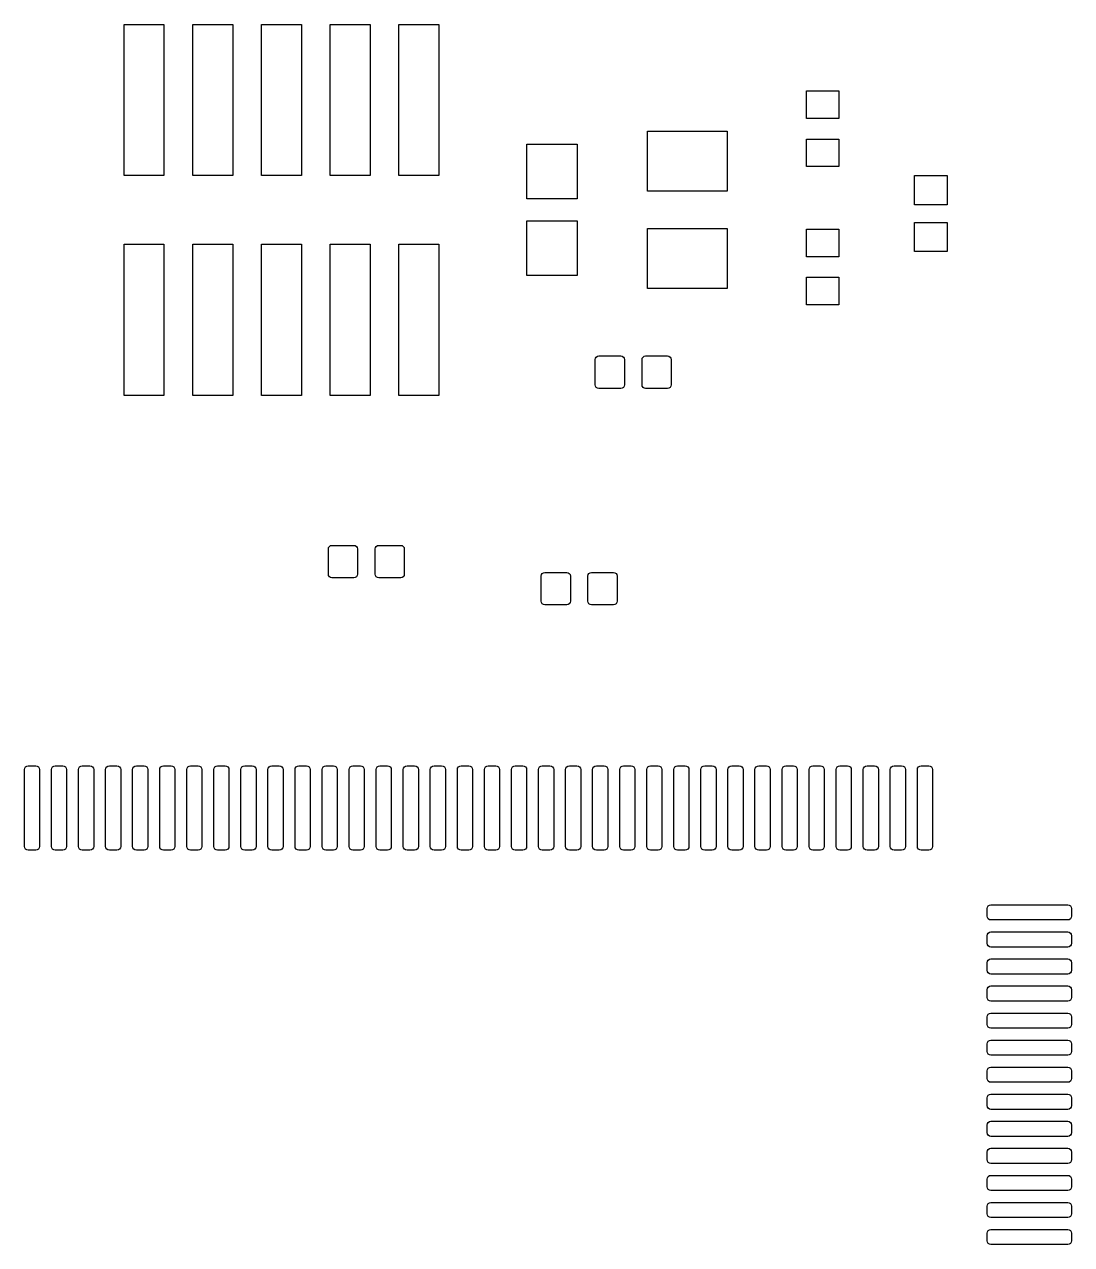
# Model space of a CAD drawing. Header units: inches. Extents: x 2.95 to 6.15, y -3.5 to -1.73.
# Drawn here: x 3.809 to 4.571, y -2.662 to -1.774 of the extents above; entities that cross this region are included whole.
import ezdxf

# ---------------------------------------------------------------- set-up
doc = ezdxf.new("R2010")
doc.units = ezdxf.units.IN
doc.header["$MEASUREMENT"] = 0
doc.layers.add('F.Paste', color=253, linetype='CONTINUOUS', true_color=0xb4a09a)

msp = doc.modelspace()

# ---------------------------------------------------------------- linework, layer by layer
at = {"layer": 'F.Paste', "linetype": 'CONTINUOUS'}
for p, q in [((3.88156, -1.88445), (3.88156, -1.77445)), ((3.88156, -1.77445), (3.91056, -1.77445)), ((3.91056, -1.77445), (3.91056, -1.88445)), ((3.93156, -1.88445), (3.93156, -1.77445)), ((3.93156, -1.77445), (3.96056, -1.77445)), ((3.96056, -1.77445), (3.96056, -1.88445)), ((3.98156, -1.88445), (3.98156, -1.77445)), ((3.98156, -1.77445), (4.01056, -1.77445)), ((4.01056, -1.77445), (4.01056, -1.88445)), ((4.03156, -1.88445), (4.03156, -1.77445)), ((4.03156, -1.77445), (4.06056, -1.77445)), ((4.06056, -1.77445), (4.06056, -1.88445)), ((4.08156, -1.88445), (4.08156, -1.77445)), ((4.08156, -1.77445), (4.11056, -1.77445)), ((4.11056, -1.77445), (4.11056, -1.88445)), ((4.37795, -1.84291), (4.37795, -1.82283)), ((4.37795, -1.82283), (4.40157, -1.82283)), ((4.40157, -1.82283), (4.40157, -1.84291)), ((4.40157, -1.84291), (4.37795, -1.84291)), ((4.2624, -1.89587), (4.2624, -1.85217)), ((4.2624, -1.85217), (4.32028, -1.85217)), ((4.32028, -1.85217), (4.32028, -1.89587)), ((4.17461, -1.90142), (4.17461, -1.86165)), ((4.17461, -1.86165), (4.21122, -1.86165)), ((4.21122, -1.86165), (4.21122, -1.90142)), ((4.37795, -1.87795), (4.37795, -1.85787)), ((4.37795, -1.85787), (4.40157, -1.85787)), ((4.40157, -1.85787), (4.40157, -1.87795)), ((4.40157, -1.87795), (4.37795, -1.87795)), ((3.91056, -1.88445), (3.88156, -1.88445)), ((3.96056, -1.88445), (3.93156, -1.88445)), ((4.01056, -1.88445), (3.98156, -1.88445)), ((4.06056, -1.88445), (4.03156, -1.88445)), ((4.11056, -1.88445), (4.08156, -1.88445)), ((4.45669, -1.90575), (4.45669, -1.88449)), ((4.45669, -1.88449), (4.48031, -1.88449)), ((4.48031, -1.88449), (4.48031, -1.90575)), ((4.32028, -1.89587), (4.2624, -1.89587)), ((4.21122, -1.90142), (4.17461, -1.90142)), ((4.48031, -1.90575), (4.45669, -1.90575)), ((4.17461, -1.95724), (4.17461, -1.91748)), ((4.17461, -1.91748), (4.21122, -1.91748)), ((4.21122, -1.91748), (4.21122, -1.95724)), ((4.2624, -1.96673), (4.2624, -1.92303)), ((4.2624, -1.92303), (4.32028, -1.92303)), ((4.32028, -1.92303), (4.32028, -1.96673)), ((4.37795, -1.9435), (4.37795, -1.92343)), ((4.37795, -1.92343), (4.40157, -1.92343)), ((4.40157, -1.92343), (4.40157, -1.9435)), ((4.45669, -1.93976), (4.45669, -1.9185)), ((4.45669, -1.9185), (4.48031, -1.9185)), ((4.48031, -1.9185), (4.48031, -1.93976)), ((3.88156, -2.04445), (3.88156, -1.93445)), ((3.88156, -1.93445), (3.91056, -1.93445)), ((3.91056, -1.93445), (3.91056, -2.04445)), ((3.93156, -2.04445), (3.93156, -1.93445)), ((3.93156, -1.93445), (3.96056, -1.93445)), ((3.96056, -1.93445), (3.96056, -2.04445)), ((3.98156, -2.04445), (3.98156, -1.93445)), ((3.98156, -1.93445), (4.01056, -1.93445)), ((4.01056, -1.93445), (4.01056, -2.04445)), ((4.03156, -2.04445), (4.03156, -1.93445)), ((4.03156, -1.93445), (4.06056, -1.93445)), ((4.06056, -1.93445), (4.06056, -2.04445)), ((4.08156, -2.04445), (4.08156, -1.93445)), ((4.08156, -1.93445), (4.11056, -1.93445)), ((4.11056, -1.93445), (4.11056, -2.04445)), ((4.40157, -1.9435), (4.37795, -1.9435)), ((4.48031, -1.93976), (4.45669, -1.93976)), ((4.21122, -1.95724), (4.17461, -1.95724)), ((4.37795, -1.97854), (4.37795, -1.95846)), ((4.37795, -1.95846), (4.40157, -1.95846)), ((4.40157, -1.95846), (4.40157, -1.97854)), ((4.32028, -1.96673), (4.2624, -1.96673)), ((4.40157, -1.97854), (4.37795, -1.97854)), ((4.22433, -2.01841), (4.22453, -2.01739)), ((4.22433, -2.03671), (4.22433, -2.01841)), ((4.22453, -2.01739), (4.22511, -2.01653)), ((4.22511, -2.01653), (4.22597, -2.01595)), ((4.22597, -2.01595), (4.22699, -2.01575)), ((4.22699, -2.01575), (4.24293, -2.01575)), ((4.24293, -2.01575), (4.24395, -2.01595)), ((4.24395, -2.01595), (4.24481, -2.01653)), ((4.24481, -2.01653), (4.24539, -2.01739)), ((4.24539, -2.01739), (4.24559, -2.01841)), ((4.24559, -2.01841), (4.24559, -2.03671)), ((4.25835, -2.01841), (4.25855, -2.01739)), ((4.25835, -2.03671), (4.25835, -2.01841)), ((4.25855, -2.01739), (4.25912, -2.01653)), ((4.25912, -2.01653), (4.25999, -2.01595)), ((4.25999, -2.01595), (4.261, -2.01575)), ((4.261, -2.01575), (4.27695, -2.01575)), ((4.27695, -2.01575), (4.27797, -2.01595)), ((4.27797, -2.01595), (4.27883, -2.01653)), ((4.27883, -2.01653), (4.2794, -2.01739)), ((4.2794, -2.01739), (4.27961, -2.01841)), ((4.27961, -2.01841), (4.27961, -2.03671)), ((4.22453, -2.03773), (4.22433, -2.03671)), ((4.22511, -2.03859), (4.22453, -2.03773)), ((4.22597, -2.03917), (4.22511, -2.03859)), ((4.22699, -2.03937), (4.22597, -2.03917)), ((4.24293, -2.03937), (4.22699, -2.03937)), ((4.24395, -2.03917), (4.24293, -2.03937)), ((4.24481, -2.03859), (4.24395, -2.03917)), ((4.24539, -2.03773), (4.24481, -2.03859)), ((4.24559, -2.03671), (4.24539, -2.03773)), ((4.25855, -2.03773), (4.25835, -2.03671)), ((4.25912, -2.03859), (4.25855, -2.03773)), ((4.25999, -2.03917), (4.25912, -2.03859)), ((4.261, -2.03937), (4.25999, -2.03917)), ((4.27695, -2.03937), (4.261, -2.03937)), ((4.27797, -2.03917), (4.27695, -2.03937)), ((4.27883, -2.03859), (4.27797, -2.03917)), ((4.2794, -2.03773), (4.27883, -2.03859)), ((4.27961, -2.03671), (4.2794, -2.03773)), ((3.91056, -2.04445), (3.88156, -2.04445)), ((3.96056, -2.04445), (3.93156, -2.04445)), ((4.01056, -2.04445), (3.98156, -2.04445)), ((4.06056, -2.04445), (4.03156, -2.04445)), ((4.11056, -2.04445), (4.08156, -2.04445)), ((4.03016, -2.1562), (4.03036, -2.15518)), ((4.03016, -2.17451), (4.03016, -2.1562)), ((4.03036, -2.15518), (4.03094, -2.15432)), ((4.03094, -2.15432), (4.0318, -2.15375)), ((4.0318, -2.15375), (4.03281, -2.15354)), ((4.03281, -2.15354), (4.04876, -2.15354)), ((4.04876, -2.15354), (4.04978, -2.15375)), ((4.04978, -2.15375), (4.05064, -2.15432)), ((4.05064, -2.15432), (4.05122, -2.15518)), ((4.05122, -2.15518), (4.05142, -2.1562)), ((4.05142, -2.1562), (4.05142, -2.17451)), ((4.06417, -2.1562), (4.06438, -2.15518)), ((4.06417, -2.17451), (4.06417, -2.1562)), ((4.06438, -2.15518), (4.06495, -2.15432)), ((4.06495, -2.15432), (4.06581, -2.15375)), ((4.06581, -2.15375), (4.06683, -2.15354)), ((4.06683, -2.15354), (4.08278, -2.15354)), ((4.08278, -2.15354), (4.08379, -2.15375)), ((4.08379, -2.15375), (4.08465, -2.15432)), ((4.08465, -2.15432), (4.08523, -2.15518)), ((4.08523, -2.15518), (4.08543, -2.1562)), ((4.08543, -2.1562), (4.08543, -2.17451)), ((4.03036, -2.17552), (4.03016, -2.17451)), ((4.05142, -2.17451), (4.05122, -2.17552)), ((4.06438, -2.17552), (4.06417, -2.17451)), ((4.08543, -2.17451), (4.08523, -2.17552)), ((4.18496, -2.17589), (4.18516, -2.17487)), ((4.18516, -2.17487), (4.18574, -2.17401)), ((4.18574, -2.17401), (4.1866, -2.17343)), ((4.1866, -2.17343), (4.18762, -2.17323)), ((4.18762, -2.17323), (4.20356, -2.17323)), ((4.20356, -2.17323), (4.20458, -2.17343)), ((4.20458, -2.17343), (4.20544, -2.17401)), ((4.20544, -2.17401), (4.20602, -2.17487)), ((4.20602, -2.17487), (4.20622, -2.17589)), ((4.21898, -2.17589), (4.21918, -2.17487)), ((4.21918, -2.17487), (4.21975, -2.17401)), ((4.21975, -2.17401), (4.22062, -2.17343)), ((4.22062, -2.17343), (4.22163, -2.17323)), ((4.22163, -2.17323), (4.23758, -2.17323)), ((4.23758, -2.17323), (4.2386, -2.17343)), ((4.2386, -2.17343), (4.23946, -2.17401)), ((4.23946, -2.17401), (4.24003, -2.17487)), ((4.24003, -2.17487), (4.24024, -2.17589)), ((4.03094, -2.17639), (4.03036, -2.17552)), ((4.0318, -2.17696), (4.03094, -2.17639)), ((4.03281, -2.17717), (4.0318, -2.17696)), ((4.04876, -2.17717), (4.03281, -2.17717)), ((4.04978, -2.17696), (4.04876, -2.17717)), ((4.05064, -2.17639), (4.04978, -2.17696)), ((4.05122, -2.17552), (4.05064, -2.17639)), ((4.06495, -2.17639), (4.06438, -2.17552)), ((4.06581, -2.17696), (4.06495, -2.17639)), ((4.06683, -2.17717), (4.06581, -2.17696)), ((4.08278, -2.17717), (4.06683, -2.17717)), ((4.08379, -2.17696), (4.08278, -2.17717)), ((4.08465, -2.17639), (4.08379, -2.17696)), ((4.08523, -2.17552), (4.08465, -2.17639)), ((4.18496, -2.19419), (4.18496, -2.17589)), ((4.20622, -2.17589), (4.20622, -2.19419)), ((4.21898, -2.19419), (4.21898, -2.17589)), ((4.24024, -2.17589), (4.24024, -2.19419)), ((4.18516, -2.19521), (4.18496, -2.19419)), ((4.18574, -2.19607), (4.18516, -2.19521)), ((4.1866, -2.19665), (4.18574, -2.19607)), ((4.18762, -2.19685), (4.1866, -2.19665)), ((4.20356, -2.19685), (4.18762, -2.19685)), ((4.20458, -2.19665), (4.20356, -2.19685)), ((4.20544, -2.19607), (4.20458, -2.19665)), ((4.20602, -2.19521), (4.20544, -2.19607)), ((4.20622, -2.19419), (4.20602, -2.19521)), ((4.21918, -2.19521), (4.21898, -2.19419)), ((4.21975, -2.19607), (4.21918, -2.19521)), ((4.22062, -2.19665), (4.21975, -2.19607)), ((4.22163, -2.19685), (4.22062, -2.19665)), ((4.23758, -2.19685), (4.22163, -2.19685)), ((4.2386, -2.19665), (4.23758, -2.19685)), ((4.23946, -2.19607), (4.2386, -2.19665)), ((4.24003, -2.19521), (4.23946, -2.19607)), ((4.24024, -2.19419), (4.24003, -2.19521)), ((3.80906, -2.31673), (3.80926, -2.31568)), ((3.80906, -2.37264), (3.80906, -2.31673)), ((3.80926, -2.31568), (3.80986, -2.31478)), ((3.80986, -2.31478), (3.81076, -2.31419)), ((3.81076, -2.31419), (3.81181, -2.31398)), ((3.81181, -2.31398), (3.81732, -2.31398)), ((3.81732, -2.31398), (3.81838, -2.31419)), ((3.81838, -2.31419), (3.81927, -2.31478)), ((3.81927, -2.31478), (3.81987, -2.31568)), ((3.81987, -2.31568), (3.82008, -2.31673)), ((3.82008, -2.31673), (3.82008, -2.37264)), ((3.82874, -2.31673), (3.82895, -2.31568)), ((3.82874, -2.37264), (3.82874, -2.31673)), ((3.82895, -2.31568), (3.82955, -2.31478)), ((3.82955, -2.31478), (3.83044, -2.31419)), ((3.83044, -2.31419), (3.8315, -2.31398)), ((3.8315, -2.31398), (3.83701, -2.31398)), ((3.83701, -2.31398), (3.83806, -2.31419)), ((3.83806, -2.31419), (3.83896, -2.31478)), ((3.83896, -2.31478), (3.83955, -2.31568)), ((3.83955, -2.31568), (3.83976, -2.31673)), ((3.83976, -2.31673), (3.83976, -2.37264)), ((3.84843, -2.31673), (3.84863, -2.31568)), ((3.84843, -2.37264), (3.84843, -2.31673)), ((3.84863, -2.31568), (3.84923, -2.31478)), ((3.84923, -2.31478), (3.85013, -2.31419)), ((3.85013, -2.31419), (3.85118, -2.31398)), ((3.85118, -2.31398), (3.85669, -2.31398)), ((3.85669, -2.31398), (3.85775, -2.31419)), ((3.85775, -2.31419), (3.85864, -2.31478)), ((3.85864, -2.31478), (3.85924, -2.31568)), ((3.85924, -2.31568), (3.85945, -2.31673)), ((3.85945, -2.31673), (3.85945, -2.37264)), ((3.86811, -2.31673), (3.86832, -2.31568)), ((3.86811, -2.37264), (3.86811, -2.31673)), ((3.86832, -2.31568), (3.86892, -2.31478)), ((3.86892, -2.31478), (3.86981, -2.31419)), ((3.86981, -2.31419), (3.87087, -2.31398)), ((3.87087, -2.31398), (3.87638, -2.31398)), ((3.87638, -2.31398), (3.87743, -2.31419)), ((3.87743, -2.31419), (3.87833, -2.31478)), ((3.87833, -2.31478), (3.87892, -2.31568)), ((3.87892, -2.31568), (3.87913, -2.31673)), ((3.87913, -2.31673), (3.87913, -2.37264)), ((3.8878, -2.31673), (3.88801, -2.31568)), ((3.8878, -2.37264), (3.8878, -2.31673)), ((3.88801, -2.31568), (3.8886, -2.31478)), ((3.8886, -2.31478), (3.8895, -2.31419)), ((3.8895, -2.31419), (3.89055, -2.31398)), ((3.89055, -2.31398), (3.89606, -2.31398)), ((3.89606, -2.31398), (3.89712, -2.31419)), ((3.89712, -2.31419), (3.89801, -2.31478)), ((3.89801, -2.31478), (3.89861, -2.31568)), ((3.89861, -2.31568), (3.89882, -2.31673)), ((3.89882, -2.31673), (3.89882, -2.37264)), ((3.90748, -2.31673), (3.90769, -2.31568)), ((3.90748, -2.37264), (3.90748, -2.31673)), ((3.90769, -2.31568), (3.90829, -2.31478)), ((3.90829, -2.31478), (3.90918, -2.31419)), ((3.90918, -2.31419), (3.91024, -2.31398)), ((3.91024, -2.31398), (3.91575, -2.31398)), ((3.91575, -2.31398), (3.9168, -2.31419)), ((3.9168, -2.31419), (3.9177, -2.31478)), ((3.9177, -2.31478), (3.91829, -2.31568)), ((3.91829, -2.31568), (3.9185, -2.31673)), ((3.9185, -2.31673), (3.9185, -2.37264)), ((3.92717, -2.31673), (3.92738, -2.31568)), ((3.92717, -2.37264), (3.92717, -2.31673)), ((3.92738, -2.31568), (3.92797, -2.31478)), ((3.92797, -2.31478), (3.92887, -2.31419)), ((3.92887, -2.31419), (3.92992, -2.31398)), ((3.92992, -2.31398), (3.93543, -2.31398)), ((3.93543, -2.31398), (3.93649, -2.31419)), ((3.93649, -2.31419), (3.93738, -2.31478)), ((3.93738, -2.31478), (3.93798, -2.31568)), ((3.93798, -2.31568), (3.93819, -2.31673)), ((3.93819, -2.31673), (3.93819, -2.37264)), ((3.94685, -2.31673), (3.94706, -2.31568)), ((3.94685, -2.37264), (3.94685, -2.31673)), ((3.94706, -2.31568), (3.94766, -2.31478)), ((3.94766, -2.31478), (3.94855, -2.31419)), ((3.94855, -2.31419), (3.94961, -2.31398)), ((3.94961, -2.31398), (3.95512, -2.31398)), ((3.95512, -2.31398), (3.95617, -2.31419)), ((3.95617, -2.31419), (3.95707, -2.31478)), ((3.95707, -2.31478), (3.95766, -2.31568)), ((3.95766, -2.31568), (3.95787, -2.31673)), ((3.95787, -2.31673), (3.95787, -2.37264)), ((3.96654, -2.31673), (3.96675, -2.31568)), ((3.96654, -2.37264), (3.96654, -2.31673)), ((3.96675, -2.31568), (3.96734, -2.31478)), ((3.96734, -2.31478), (3.96824, -2.31419)), ((3.96824, -2.31419), (3.96929, -2.31398)), ((3.96929, -2.31398), (3.9748, -2.31398)), ((3.9748, -2.31398), (3.97586, -2.31419)), ((3.97586, -2.31419), (3.97675, -2.31478)), ((3.97675, -2.31478), (3.97735, -2.31568)), ((3.97735, -2.31568), (3.97756, -2.31673)), ((3.97756, -2.31673), (3.97756, -2.37264)), ((3.98622, -2.31673), (3.98643, -2.31568)), ((3.98622, -2.37264), (3.98622, -2.31673)), ((3.98643, -2.31568), (3.98703, -2.31478)), ((3.98703, -2.31478), (3.98792, -2.31419)), ((3.98792, -2.31419), (3.98898, -2.31398)), ((3.98898, -2.31398), (3.99449, -2.31398)), ((3.99449, -2.31398), (3.99554, -2.31419)), ((3.99554, -2.31419), (3.99644, -2.31478)), ((3.99644, -2.31478), (3.99703, -2.31568)), ((3.99703, -2.31568), (3.99724, -2.31673)), ((3.99724, -2.31673), (3.99724, -2.37264)), ((4.00591, -2.31673), (4.00612, -2.31568)), ((4.00591, -2.37264), (4.00591, -2.31673)), ((4.00612, -2.31568), (4.00671, -2.31478)), ((4.00671, -2.31478), (4.00761, -2.31419)), ((4.00761, -2.31419), (4.00866, -2.31398)), ((4.00866, -2.31398), (4.01417, -2.31398)), ((4.01417, -2.31398), (4.01523, -2.31419)), ((4.01523, -2.31419), (4.01612, -2.31478)), ((4.01612, -2.31478), (4.01672, -2.31568)), ((4.01672, -2.31568), (4.01693, -2.31673)), ((4.01693, -2.31673), (4.01693, -2.37264)), ((4.02559, -2.31673), (4.0258, -2.31568)), ((4.02559, -2.37264), (4.02559, -2.31673)), ((4.0258, -2.31568), (4.0264, -2.31478)), ((4.0264, -2.31478), (4.02729, -2.31419)), ((4.02729, -2.31419), (4.02835, -2.31398)), ((4.02835, -2.31398), (4.03386, -2.31398)), ((4.03386, -2.31398), (4.03491, -2.31419)), ((4.03491, -2.31419), (4.03581, -2.31478)), ((4.03581, -2.31478), (4.0364, -2.31568)), ((4.0364, -2.31568), (4.03661, -2.31673)), ((4.03661, -2.31673), (4.03661, -2.37264)), ((4.04528, -2.31673), (4.04549, -2.31568)), ((4.04528, -2.37264), (4.04528, -2.31673)), ((4.04549, -2.31568), (4.04608, -2.31478)), ((4.04608, -2.31478), (4.04698, -2.31419)), ((4.04698, -2.31419), (4.04803, -2.31398)), ((4.04803, -2.31398), (4.05354, -2.31398)), ((4.05354, -2.31398), (4.0546, -2.31419)), ((4.0546, -2.31419), (4.05549, -2.31478)), ((4.05549, -2.31478), (4.05609, -2.31568)), ((4.05609, -2.31568), (4.0563, -2.31673)), ((4.0563, -2.31673), (4.0563, -2.37264)), ((4.06496, -2.31673), (4.06517, -2.31568)), ((4.06496, -2.37264), (4.06496, -2.31673)), ((4.06517, -2.31568), (4.06577, -2.31478)), ((4.06577, -2.31478), (4.06666, -2.31419)), ((4.06666, -2.31419), (4.06772, -2.31398)), ((4.06772, -2.31398), (4.07323, -2.31398)), ((4.07323, -2.31398), (4.07428, -2.31419)), ((4.07428, -2.31419), (4.07518, -2.31478)), ((4.07518, -2.31478), (4.07577, -2.31568)), ((4.07577, -2.31568), (4.07598, -2.31673)), ((4.07598, -2.31673), (4.07598, -2.37264)), ((4.08465, -2.31673), (4.08486, -2.31568)), ((4.08465, -2.37264), (4.08465, -2.31673)), ((4.08486, -2.31568), (4.08545, -2.31478)), ((4.08545, -2.31478), (4.08635, -2.31419)), ((4.08635, -2.31419), (4.0874, -2.31398)), ((4.0874, -2.31398), (4.09291, -2.31398)), ((4.09291, -2.31398), (4.09397, -2.31419)), ((4.09397, -2.31419), (4.09486, -2.31478)), ((4.09486, -2.31478), (4.09546, -2.31568)), ((4.09546, -2.31568), (4.09567, -2.31673)), ((4.09567, -2.31673), (4.09567, -2.37264)), ((4.10433, -2.31673), (4.10454, -2.31568)), ((4.10433, -2.37264), (4.10433, -2.31673)), ((4.10454, -2.31568), (4.10514, -2.31478)), ((4.10514, -2.31478), (4.10603, -2.31419)), ((4.10603, -2.31419), (4.10709, -2.31398)), ((4.10709, -2.31398), (4.1126, -2.31398)), ((4.1126, -2.31398), (4.11365, -2.31419)), ((4.11365, -2.31419), (4.11455, -2.31478)), ((4.11455, -2.31478), (4.11514, -2.31568)), ((4.11514, -2.31568), (4.11535, -2.31673)), ((4.11535, -2.31673), (4.11535, -2.37264)), ((4.12402, -2.31673), (4.12423, -2.31568)), ((4.12402, -2.37264), (4.12402, -2.31673)), ((4.12423, -2.31568), (4.12482, -2.31478)), ((4.12482, -2.31478), (4.12572, -2.31419)), ((4.12572, -2.31419), (4.12677, -2.31398)), ((4.12677, -2.31398), (4.13228, -2.31398)), ((4.13228, -2.31398), (4.13334, -2.31419)), ((4.13334, -2.31419), (4.13423, -2.31478)), ((4.13423, -2.31478), (4.13483, -2.31568)), ((4.13483, -2.31568), (4.13504, -2.31673)), ((4.13504, -2.31673), (4.13504, -2.37264)), ((4.1437, -2.31673), (4.14391, -2.31568)), ((4.1437, -2.37264), (4.1437, -2.31673)), ((4.14391, -2.31568), (4.14451, -2.31478)), ((4.14451, -2.31478), (4.1454, -2.31419)), ((4.1454, -2.31419), (4.14646, -2.31398)), ((4.14646, -2.31398), (4.15197, -2.31398)), ((4.15197, -2.31398), (4.15302, -2.31419)), ((4.15302, -2.31419), (4.15392, -2.31478)), ((4.15392, -2.31478), (4.15451, -2.31568)), ((4.15451, -2.31568), (4.15472, -2.31673)), ((4.15472, -2.31673), (4.15472, -2.37264)), ((4.16339, -2.31673), (4.1636, -2.31568)), ((4.16339, -2.37264), (4.16339, -2.31673)), ((4.1636, -2.31568), (4.16419, -2.31478)), ((4.16419, -2.31478), (4.16509, -2.31419)), ((4.16509, -2.31419), (4.16614, -2.31398)), ((4.16614, -2.31398), (4.17165, -2.31398)), ((4.17165, -2.31398), (4.17271, -2.31419)), ((4.17271, -2.31419), (4.1736, -2.31478)), ((4.1736, -2.31478), (4.1742, -2.31568)), ((4.1742, -2.31568), (4.17441, -2.31673)), ((4.17441, -2.31673), (4.17441, -2.37264)), ((4.18307, -2.31673), (4.18328, -2.31568)), ((4.18307, -2.37264), (4.18307, -2.31673)), ((4.18328, -2.31568), (4.18388, -2.31478)), ((4.18388, -2.31478), (4.18477, -2.31419)), ((4.18477, -2.31419), (4.18583, -2.31398)), ((4.18583, -2.31398), (4.19134, -2.31398)), ((4.19134, -2.31398), (4.19239, -2.31419)), ((4.19239, -2.31419), (4.19329, -2.31478)), ((4.19329, -2.31478), (4.19388, -2.31568)), ((4.19388, -2.31568), (4.19409, -2.31673)), ((4.19409, -2.31673), (4.19409, -2.37264)), ((4.20276, -2.31673), (4.20297, -2.31568)), ((4.20276, -2.37264), (4.20276, -2.31673)), ((4.20297, -2.31568), (4.20356, -2.31478)), ((4.20356, -2.31478), (4.20446, -2.31419)), ((4.20446, -2.31419), (4.20551, -2.31398)), ((4.20551, -2.31398), (4.21102, -2.31398)), ((4.21102, -2.31398), (4.21208, -2.31419)), ((4.21208, -2.31419), (4.21297, -2.31478)), ((4.21297, -2.31478), (4.21357, -2.31568)), ((4.21357, -2.31568), (4.21378, -2.31673)), ((4.21378, -2.31673), (4.21378, -2.37264)), ((4.22244, -2.31673), (4.22265, -2.31568)), ((4.22244, -2.37264), (4.22244, -2.31673)), ((4.22265, -2.31568), (4.22325, -2.31478)), ((4.22325, -2.31478), (4.22414, -2.31419)), ((4.22414, -2.31419), (4.2252, -2.31398)), ((4.2252, -2.31398), (4.23071, -2.31398)), ((4.23071, -2.31398), (4.23176, -2.31419)), ((4.23176, -2.31419), (4.23266, -2.31478)), ((4.23266, -2.31478), (4.23325, -2.31568)), ((4.23325, -2.31568), (4.23346, -2.31673)), ((4.23346, -2.31673), (4.23346, -2.37264)), ((4.24213, -2.31673), (4.24234, -2.31568)), ((4.24213, -2.37264), (4.24213, -2.31673)), ((4.24234, -2.31568), (4.24293, -2.31478)), ((4.24293, -2.31478), (4.24383, -2.31419)), ((4.24383, -2.31419), (4.24488, -2.31398)), ((4.24488, -2.31398), (4.25039, -2.31398)), ((4.25039, -2.31398), (4.25145, -2.31419)), ((4.25145, -2.31419), (4.25234, -2.31478)), ((4.25234, -2.31478), (4.25294, -2.31568)), ((4.25294, -2.31568), (4.25315, -2.31673)), ((4.25315, -2.31673), (4.25315, -2.37264)), ((4.26181, -2.31673), (4.26202, -2.31568)), ((4.26181, -2.37264), (4.26181, -2.31673)), ((4.26202, -2.31568), (4.26262, -2.31478)), ((4.26262, -2.31478), (4.26351, -2.31419)), ((4.26351, -2.31419), (4.26457, -2.31398)), ((4.26457, -2.31398), (4.27008, -2.31398)), ((4.27008, -2.31398), (4.27113, -2.31419)), ((4.27113, -2.31419), (4.27203, -2.31478)), ((4.27203, -2.31478), (4.27262, -2.31568)), ((4.27262, -2.31568), (4.27283, -2.31673)), ((4.27283, -2.31673), (4.27283, -2.37264)), ((4.2815, -2.31673), (4.28171, -2.31568)), ((4.2815, -2.37264), (4.2815, -2.31673)), ((4.28171, -2.31568), (4.2823, -2.31478)), ((4.2823, -2.31478), (4.2832, -2.31419)), ((4.2832, -2.31419), (4.28425, -2.31398)), ((4.28425, -2.31398), (4.28976, -2.31398)), ((4.28976, -2.31398), (4.29082, -2.31419)), ((4.29082, -2.31419), (4.29171, -2.31478)), ((4.29171, -2.31478), (4.29231, -2.31568)), ((4.29231, -2.31568), (4.29252, -2.31673)), ((4.29252, -2.31673), (4.29252, -2.37264)), ((4.30118, -2.31673), (4.30139, -2.31568)), ((4.30118, -2.37264), (4.30118, -2.31673)), ((4.30139, -2.31568), (4.30199, -2.31478)), ((4.30199, -2.31478), (4.30288, -2.31419)), ((4.30288, -2.31419), (4.30394, -2.31398)), ((4.30394, -2.31398), (4.30945, -2.31398)), ((4.30945, -2.31398), (4.3105, -2.31419)), ((4.3105, -2.31419), (4.3114, -2.31478)), ((4.3114, -2.31478), (4.31199, -2.31568)), ((4.31199, -2.31568), (4.3122, -2.31673)), ((4.3122, -2.31673), (4.3122, -2.37264)), ((4.32087, -2.31673), (4.32108, -2.31568)), ((4.32087, -2.37264), (4.32087, -2.31673)), ((4.32108, -2.31568), (4.32167, -2.31478)), ((4.32167, -2.31478), (4.32257, -2.31419)), ((4.32257, -2.31419), (4.32362, -2.31398)), ((4.32362, -2.31398), (4.32913, -2.31398)), ((4.32913, -2.31398), (4.33019, -2.31419)), ((4.33019, -2.31419), (4.33108, -2.31478)), ((4.33108, -2.31478), (4.33168, -2.31568)), ((4.33168, -2.31568), (4.33189, -2.31673)), ((4.33189, -2.31673), (4.33189, -2.37264)), ((4.34055, -2.31673), (4.34076, -2.31568)), ((4.34055, -2.37264), (4.34055, -2.31673)), ((4.34076, -2.31568), (4.34136, -2.31478)), ((4.34136, -2.31478), (4.34225, -2.31419)), ((4.34225, -2.31419), (4.34331, -2.31398)), ((4.34331, -2.31398), (4.34882, -2.31398)), ((4.34882, -2.31398), (4.34987, -2.31419)), ((4.34987, -2.31419), (4.35077, -2.31478)), ((4.35077, -2.31478), (4.35137, -2.31568)), ((4.35137, -2.31568), (4.35157, -2.31673)), ((4.35157, -2.31673), (4.35157, -2.37264)), ((4.36024, -2.31673), (4.36045, -2.31568)), ((4.36024, -2.37264), (4.36024, -2.31673)), ((4.36045, -2.31568), (4.36104, -2.31478)), ((4.36104, -2.31478), (4.36194, -2.31419)), ((4.36194, -2.31419), (4.36299, -2.31398)), ((4.36299, -2.31398), (4.3685, -2.31398)), ((4.3685, -2.31398), (4.36956, -2.31419)), ((4.36956, -2.31419), (4.37045, -2.31478)), ((4.37045, -2.31478), (4.37105, -2.31568)), ((4.37105, -2.31568), (4.37126, -2.31673)), ((4.37126, -2.31673), (4.37126, -2.37264)), ((4.37992, -2.31673), (4.38013, -2.31568)), ((4.37992, -2.37264), (4.37992, -2.31673)), ((4.38013, -2.31568), (4.38073, -2.31478)), ((4.38073, -2.31478), (4.38162, -2.31419)), ((4.38162, -2.31419), (4.38268, -2.31398)), ((4.38268, -2.31398), (4.38819, -2.31398)), ((4.38819, -2.31398), (4.38924, -2.31419)), ((4.38924, -2.31419), (4.39014, -2.31478)), ((4.39014, -2.31478), (4.39074, -2.31568)), ((4.39074, -2.31568), (4.39094, -2.31673)), ((4.39094, -2.31673), (4.39094, -2.37264)), ((4.39961, -2.31673), (4.39982, -2.31568)), ((4.39961, -2.37264), (4.39961, -2.31673)), ((4.39982, -2.31568), (4.40041, -2.31478)), ((4.40041, -2.31478), (4.40131, -2.31419)), ((4.40131, -2.31419), (4.40236, -2.31398)), ((4.40236, -2.31398), (4.40787, -2.31398)), ((4.40787, -2.31398), (4.40893, -2.31419)), ((4.40893, -2.31419), (4.40982, -2.31478)), ((4.40982, -2.31478), (4.41042, -2.31568)), ((4.41042, -2.31568), (4.41063, -2.31673)), ((4.41063, -2.31673), (4.41063, -2.37264)), ((4.41929, -2.31673), (4.4195, -2.31568)), ((4.41929, -2.37264), (4.41929, -2.31673)), ((4.4195, -2.31568), (4.4201, -2.31478)), ((4.4201, -2.31478), (4.42099, -2.31419)), ((4.42099, -2.31419), (4.42205, -2.31398)), ((4.42205, -2.31398), (4.42756, -2.31398)), ((4.42756, -2.31398), (4.42861, -2.31419)), ((4.42861, -2.31419), (4.42951, -2.31478)), ((4.42951, -2.31478), (4.43011, -2.31568)), ((4.43011, -2.31568), (4.43031, -2.31673)), ((4.43031, -2.31673), (4.43031, -2.37264)), ((4.43898, -2.31673), (4.43919, -2.31568)), ((4.43898, -2.37264), (4.43898, -2.31673)), ((4.43919, -2.31568), (4.43978, -2.31478)), ((4.43978, -2.31478), (4.44068, -2.31419)), ((4.44068, -2.31419), (4.44173, -2.31398)), ((4.44173, -2.31398), (4.44724, -2.31398)), ((4.44724, -2.31398), (4.4483, -2.31419)), ((4.4483, -2.31419), (4.44919, -2.31478)), ((4.44919, -2.31478), (4.44979, -2.31568)), ((4.44979, -2.31568), (4.45, -2.31673)), ((4.45, -2.31673), (4.45, -2.37264)), ((4.45866, -2.31673), (4.45887, -2.31568)), ((4.45866, -2.37264), (4.45866, -2.31673)), ((4.45887, -2.31568), (4.45947, -2.31478)), ((4.45947, -2.31478), (4.46036, -2.31419)), ((4.46036, -2.31419), (4.46142, -2.31398)), ((4.46142, -2.31398), (4.46693, -2.31398)), ((4.46693, -2.31398), (4.46798, -2.31419)), ((4.46798, -2.31419), (4.46888, -2.31478)), ((4.46888, -2.31478), (4.46948, -2.31568)), ((4.46948, -2.31568), (4.46969, -2.31673)), ((4.46969, -2.31673), (4.46969, -2.37264)), ((3.80926, -2.37369), (3.80906, -2.37264)), ((3.80986, -2.37459), (3.80926, -2.37369)), ((3.81076, -2.37518), (3.80986, -2.37459)), ((3.81181, -2.37539), (3.81076, -2.37518)), ((3.81732, -2.37539), (3.81181, -2.37539)), ((3.81838, -2.37518), (3.81732, -2.37539)), ((3.81927, -2.37459), (3.81838, -2.37518)), ((3.81987, -2.37369), (3.81927, -2.37459)), ((3.82008, -2.37264), (3.81987, -2.37369)), ((3.82895, -2.37369), (3.82874, -2.37264)), ((3.82955, -2.37459), (3.82895, -2.37369)), ((3.83044, -2.37518), (3.82955, -2.37459)), ((3.8315, -2.37539), (3.83044, -2.37518)), ((3.83701, -2.37539), (3.8315, -2.37539)), ((3.83806, -2.37518), (3.83701, -2.37539)), ((3.83896, -2.37459), (3.83806, -2.37518)), ((3.83955, -2.37369), (3.83896, -2.37459)), ((3.83976, -2.37264), (3.83955, -2.37369)), ((3.84863, -2.37369), (3.84843, -2.37264)), ((3.84923, -2.37459), (3.84863, -2.37369)), ((3.85013, -2.37518), (3.84923, -2.37459)), ((3.85118, -2.37539), (3.85013, -2.37518)), ((3.85669, -2.37539), (3.85118, -2.37539)), ((3.85775, -2.37518), (3.85669, -2.37539)), ((3.85864, -2.37459), (3.85775, -2.37518)), ((3.85924, -2.37369), (3.85864, -2.37459)), ((3.85945, -2.37264), (3.85924, -2.37369)), ((3.86832, -2.37369), (3.86811, -2.37264)), ((3.86892, -2.37459), (3.86832, -2.37369)), ((3.86981, -2.37518), (3.86892, -2.37459)), ((3.87087, -2.37539), (3.86981, -2.37518)), ((3.87638, -2.37539), (3.87087, -2.37539)), ((3.87743, -2.37518), (3.87638, -2.37539)), ((3.87833, -2.37459), (3.87743, -2.37518)), ((3.87892, -2.37369), (3.87833, -2.37459)), ((3.87913, -2.37264), (3.87892, -2.37369)), ((3.88801, -2.37369), (3.8878, -2.37264)), ((3.8886, -2.37459), (3.88801, -2.37369)), ((3.8895, -2.37518), (3.8886, -2.37459)), ((3.89055, -2.37539), (3.8895, -2.37518)), ((3.89606, -2.37539), (3.89055, -2.37539)), ((3.89712, -2.37518), (3.89606, -2.37539)), ((3.89801, -2.37459), (3.89712, -2.37518)), ((3.89861, -2.37369), (3.89801, -2.37459)), ((3.89882, -2.37264), (3.89861, -2.37369)), ((3.90769, -2.37369), (3.90748, -2.37264)), ((3.90829, -2.37459), (3.90769, -2.37369)), ((3.90918, -2.37518), (3.90829, -2.37459)), ((3.91024, -2.37539), (3.90918, -2.37518)), ((3.91575, -2.37539), (3.91024, -2.37539)), ((3.9168, -2.37518), (3.91575, -2.37539)), ((3.9177, -2.37459), (3.9168, -2.37518)), ((3.91829, -2.37369), (3.9177, -2.37459)), ((3.9185, -2.37264), (3.91829, -2.37369)), ((3.92738, -2.37369), (3.92717, -2.37264)), ((3.92797, -2.37459), (3.92738, -2.37369)), ((3.92887, -2.37518), (3.92797, -2.37459)), ((3.92992, -2.37539), (3.92887, -2.37518)), ((3.93543, -2.37539), (3.92992, -2.37539)), ((3.93649, -2.37518), (3.93543, -2.37539)), ((3.93738, -2.37459), (3.93649, -2.37518)), ((3.93798, -2.37369), (3.93738, -2.37459)), ((3.93819, -2.37264), (3.93798, -2.37369)), ((3.94706, -2.37369), (3.94685, -2.37264)), ((3.94766, -2.37459), (3.94706, -2.37369)), ((3.94855, -2.37518), (3.94766, -2.37459)), ((3.94961, -2.37539), (3.94855, -2.37518)), ((3.95512, -2.37539), (3.94961, -2.37539)), ((3.95617, -2.37518), (3.95512, -2.37539)), ((3.95707, -2.37459), (3.95617, -2.37518)), ((3.95766, -2.37369), (3.95707, -2.37459)), ((3.95787, -2.37264), (3.95766, -2.37369)), ((3.96675, -2.37369), (3.96654, -2.37264)), ((3.96734, -2.37459), (3.96675, -2.37369)), ((3.96824, -2.37518), (3.96734, -2.37459)), ((3.96929, -2.37539), (3.96824, -2.37518)), ((3.9748, -2.37539), (3.96929, -2.37539)), ((3.97586, -2.37518), (3.9748, -2.37539)), ((3.97675, -2.37459), (3.97586, -2.37518)), ((3.97735, -2.37369), (3.97675, -2.37459)), ((3.97756, -2.37264), (3.97735, -2.37369)), ((3.98643, -2.37369), (3.98622, -2.37264)), ((3.98703, -2.37459), (3.98643, -2.37369)), ((3.98792, -2.37518), (3.98703, -2.37459)), ((3.98898, -2.37539), (3.98792, -2.37518)), ((3.99449, -2.37539), (3.98898, -2.37539)), ((3.99554, -2.37518), (3.99449, -2.37539)), ((3.99644, -2.37459), (3.99554, -2.37518)), ((3.99703, -2.37369), (3.99644, -2.37459)), ((3.99724, -2.37264), (3.99703, -2.37369)), ((4.00612, -2.37369), (4.00591, -2.37264)), ((4.00671, -2.37459), (4.00612, -2.37369)), ((4.00761, -2.37518), (4.00671, -2.37459)), ((4.00866, -2.37539), (4.00761, -2.37518)), ((4.01417, -2.37539), (4.00866, -2.37539)), ((4.01523, -2.37518), (4.01417, -2.37539)), ((4.01612, -2.37459), (4.01523, -2.37518)), ((4.01672, -2.37369), (4.01612, -2.37459)), ((4.01693, -2.37264), (4.01672, -2.37369)), ((4.0258, -2.37369), (4.02559, -2.37264)), ((4.0264, -2.37459), (4.0258, -2.37369)), ((4.02729, -2.37518), (4.0264, -2.37459)), ((4.02835, -2.37539), (4.02729, -2.37518)), ((4.03386, -2.37539), (4.02835, -2.37539)), ((4.03491, -2.37518), (4.03386, -2.37539)), ((4.03581, -2.37459), (4.03491, -2.37518)), ((4.0364, -2.37369), (4.03581, -2.37459)), ((4.03661, -2.37264), (4.0364, -2.37369)), ((4.04549, -2.37369), (4.04528, -2.37264)), ((4.04608, -2.37459), (4.04549, -2.37369)), ((4.04698, -2.37518), (4.04608, -2.37459)), ((4.04803, -2.37539), (4.04698, -2.37518)), ((4.05354, -2.37539), (4.04803, -2.37539)), ((4.0546, -2.37518), (4.05354, -2.37539)), ((4.05549, -2.37459), (4.0546, -2.37518)), ((4.05609, -2.37369), (4.05549, -2.37459)), ((4.0563, -2.37264), (4.05609, -2.37369)), ((4.06517, -2.37369), (4.06496, -2.37264)), ((4.06577, -2.37459), (4.06517, -2.37369)), ((4.06666, -2.37518), (4.06577, -2.37459)), ((4.06772, -2.37539), (4.06666, -2.37518)), ((4.07323, -2.37539), (4.06772, -2.37539)), ((4.07428, -2.37518), (4.07323, -2.37539)), ((4.07518, -2.37459), (4.07428, -2.37518)), ((4.07577, -2.37369), (4.07518, -2.37459)), ((4.07598, -2.37264), (4.07577, -2.37369)), ((4.08486, -2.37369), (4.08465, -2.37264)), ((4.08545, -2.37459), (4.08486, -2.37369)), ((4.08635, -2.37518), (4.08545, -2.37459)), ((4.0874, -2.37539), (4.08635, -2.37518)), ((4.09291, -2.37539), (4.0874, -2.37539)), ((4.09397, -2.37518), (4.09291, -2.37539)), ((4.09486, -2.37459), (4.09397, -2.37518)), ((4.09546, -2.37369), (4.09486, -2.37459)), ((4.09567, -2.37264), (4.09546, -2.37369)), ((4.10454, -2.37369), (4.10433, -2.37264)), ((4.10514, -2.37459), (4.10454, -2.37369)), ((4.10603, -2.37518), (4.10514, -2.37459)), ((4.10709, -2.37539), (4.10603, -2.37518)), ((4.1126, -2.37539), (4.10709, -2.37539)), ((4.11365, -2.37518), (4.1126, -2.37539)), ((4.11455, -2.37459), (4.11365, -2.37518)), ((4.11514, -2.37369), (4.11455, -2.37459)), ((4.11535, -2.37264), (4.11514, -2.37369)), ((4.12423, -2.37369), (4.12402, -2.37264)), ((4.12482, -2.37459), (4.12423, -2.37369)), ((4.12572, -2.37518), (4.12482, -2.37459)), ((4.12677, -2.37539), (4.12572, -2.37518)), ((4.13228, -2.37539), (4.12677, -2.37539)), ((4.13334, -2.37518), (4.13228, -2.37539)), ((4.13423, -2.37459), (4.13334, -2.37518)), ((4.13483, -2.37369), (4.13423, -2.37459)), ((4.13504, -2.37264), (4.13483, -2.37369)), ((4.14391, -2.37369), (4.1437, -2.37264)), ((4.14451, -2.37459), (4.14391, -2.37369)), ((4.1454, -2.37518), (4.14451, -2.37459)), ((4.14646, -2.37539), (4.1454, -2.37518)), ((4.15197, -2.37539), (4.14646, -2.37539)), ((4.15302, -2.37518), (4.15197, -2.37539)), ((4.15392, -2.37459), (4.15302, -2.37518)), ((4.15451, -2.37369), (4.15392, -2.37459)), ((4.15472, -2.37264), (4.15451, -2.37369)), ((4.1636, -2.37369), (4.16339, -2.37264)), ((4.16419, -2.37459), (4.1636, -2.37369)), ((4.16509, -2.37518), (4.16419, -2.37459)), ((4.16614, -2.37539), (4.16509, -2.37518)), ((4.17165, -2.37539), (4.16614, -2.37539)), ((4.17271, -2.37518), (4.17165, -2.37539)), ((4.1736, -2.37459), (4.17271, -2.37518)), ((4.1742, -2.37369), (4.1736, -2.37459)), ((4.17441, -2.37264), (4.1742, -2.37369)), ((4.18328, -2.37369), (4.18307, -2.37264)), ((4.18388, -2.37459), (4.18328, -2.37369)), ((4.18477, -2.37518), (4.18388, -2.37459)), ((4.18583, -2.37539), (4.18477, -2.37518)), ((4.19134, -2.37539), (4.18583, -2.37539)), ((4.19239, -2.37518), (4.19134, -2.37539)), ((4.19329, -2.37459), (4.19239, -2.37518)), ((4.19388, -2.37369), (4.19329, -2.37459)), ((4.19409, -2.37264), (4.19388, -2.37369)), ((4.20297, -2.37369), (4.20276, -2.37264)), ((4.20356, -2.37459), (4.20297, -2.37369)), ((4.20446, -2.37518), (4.20356, -2.37459)), ((4.20551, -2.37539), (4.20446, -2.37518)), ((4.21102, -2.37539), (4.20551, -2.37539)), ((4.21208, -2.37518), (4.21102, -2.37539)), ((4.21297, -2.37459), (4.21208, -2.37518)), ((4.21357, -2.37369), (4.21297, -2.37459)), ((4.21378, -2.37264), (4.21357, -2.37369)), ((4.22265, -2.37369), (4.22244, -2.37264)), ((4.22325, -2.37459), (4.22265, -2.37369)), ((4.22414, -2.37518), (4.22325, -2.37459)), ((4.2252, -2.37539), (4.22414, -2.37518)), ((4.23071, -2.37539), (4.2252, -2.37539)), ((4.23176, -2.37518), (4.23071, -2.37539)), ((4.23266, -2.37459), (4.23176, -2.37518)), ((4.23325, -2.37369), (4.23266, -2.37459)), ((4.23346, -2.37264), (4.23325, -2.37369)), ((4.24234, -2.37369), (4.24213, -2.37264)), ((4.24293, -2.37459), (4.24234, -2.37369)), ((4.24383, -2.37518), (4.24293, -2.37459)), ((4.24488, -2.37539), (4.24383, -2.37518)), ((4.25039, -2.37539), (4.24488, -2.37539)), ((4.25145, -2.37518), (4.25039, -2.37539)), ((4.25234, -2.37459), (4.25145, -2.37518)), ((4.25294, -2.37369), (4.25234, -2.37459)), ((4.25315, -2.37264), (4.25294, -2.37369)), ((4.26202, -2.37369), (4.26181, -2.37264)), ((4.26262, -2.37459), (4.26202, -2.37369)), ((4.26351, -2.37518), (4.26262, -2.37459)), ((4.26457, -2.37539), (4.26351, -2.37518)), ((4.27008, -2.37539), (4.26457, -2.37539)), ((4.27113, -2.37518), (4.27008, -2.37539)), ((4.27203, -2.37459), (4.27113, -2.37518)), ((4.27262, -2.37369), (4.27203, -2.37459)), ((4.27283, -2.37264), (4.27262, -2.37369)), ((4.28171, -2.37369), (4.2815, -2.37264)), ((4.2823, -2.37459), (4.28171, -2.37369)), ((4.2832, -2.37518), (4.2823, -2.37459)), ((4.28425, -2.37539), (4.2832, -2.37518)), ((4.28976, -2.37539), (4.28425, -2.37539)), ((4.29082, -2.37518), (4.28976, -2.37539)), ((4.29171, -2.37459), (4.29082, -2.37518)), ((4.29231, -2.37369), (4.29171, -2.37459)), ((4.29252, -2.37264), (4.29231, -2.37369)), ((4.30139, -2.37369), (4.30118, -2.37264)), ((4.30199, -2.37459), (4.30139, -2.37369)), ((4.30288, -2.37518), (4.30199, -2.37459)), ((4.30394, -2.37539), (4.30288, -2.37518)), ((4.30945, -2.37539), (4.30394, -2.37539)), ((4.3105, -2.37518), (4.30945, -2.37539)), ((4.3114, -2.37459), (4.3105, -2.37518)), ((4.31199, -2.37369), (4.3114, -2.37459)), ((4.3122, -2.37264), (4.31199, -2.37369)), ((4.32108, -2.37369), (4.32087, -2.37264)), ((4.32167, -2.37459), (4.32108, -2.37369)), ((4.32257, -2.37518), (4.32167, -2.37459)), ((4.32362, -2.37539), (4.32257, -2.37518)), ((4.32913, -2.37539), (4.32362, -2.37539)), ((4.33019, -2.37518), (4.32913, -2.37539)), ((4.33108, -2.37459), (4.33019, -2.37518)), ((4.33168, -2.37369), (4.33108, -2.37459)), ((4.33189, -2.37264), (4.33168, -2.37369)), ((4.34076, -2.37369), (4.34055, -2.37264)), ((4.34136, -2.37459), (4.34076, -2.37369)), ((4.34225, -2.37518), (4.34136, -2.37459)), ((4.34331, -2.37539), (4.34225, -2.37518)), ((4.34882, -2.37539), (4.34331, -2.37539)), ((4.34987, -2.37518), (4.34882, -2.37539)), ((4.35077, -2.37459), (4.34987, -2.37518)), ((4.35137, -2.37369), (4.35077, -2.37459)), ((4.35157, -2.37264), (4.35137, -2.37369)), ((4.36045, -2.37369), (4.36024, -2.37264)), ((4.36104, -2.37459), (4.36045, -2.37369)), ((4.36194, -2.37518), (4.36104, -2.37459)), ((4.36299, -2.37539), (4.36194, -2.37518)), ((4.3685, -2.37539), (4.36299, -2.37539)), ((4.36956, -2.37518), (4.3685, -2.37539)), ((4.37045, -2.37459), (4.36956, -2.37518)), ((4.37105, -2.37369), (4.37045, -2.37459)), ((4.37126, -2.37264), (4.37105, -2.37369)), ((4.38013, -2.37369), (4.37992, -2.37264)), ((4.38073, -2.37459), (4.38013, -2.37369)), ((4.38162, -2.37518), (4.38073, -2.37459)), ((4.38268, -2.37539), (4.38162, -2.37518)), ((4.38819, -2.37539), (4.38268, -2.37539)), ((4.38924, -2.37518), (4.38819, -2.37539)), ((4.39014, -2.37459), (4.38924, -2.37518)), ((4.39074, -2.37369), (4.39014, -2.37459)), ((4.39094, -2.37264), (4.39074, -2.37369)), ((4.39982, -2.37369), (4.39961, -2.37264)), ((4.40041, -2.37459), (4.39982, -2.37369)), ((4.40131, -2.37518), (4.40041, -2.37459)), ((4.40236, -2.37539), (4.40131, -2.37518)), ((4.40787, -2.37539), (4.40236, -2.37539)), ((4.40893, -2.37518), (4.40787, -2.37539)), ((4.40982, -2.37459), (4.40893, -2.37518)), ((4.41042, -2.37369), (4.40982, -2.37459)), ((4.41063, -2.37264), (4.41042, -2.37369)), ((4.4195, -2.37369), (4.41929, -2.37264)), ((4.4201, -2.37459), (4.4195, -2.37369)), ((4.42099, -2.37518), (4.4201, -2.37459)), ((4.42205, -2.37539), (4.42099, -2.37518)), ((4.42756, -2.37539), (4.42205, -2.37539)), ((4.42861, -2.37518), (4.42756, -2.37539)), ((4.42951, -2.37459), (4.42861, -2.37518)), ((4.43011, -2.37369), (4.42951, -2.37459)), ((4.43031, -2.37264), (4.43011, -2.37369)), ((4.43919, -2.37369), (4.43898, -2.37264)), ((4.43978, -2.37459), (4.43919, -2.37369)), ((4.44068, -2.37518), (4.43978, -2.37459)), ((4.44173, -2.37539), (4.44068, -2.37518)), ((4.44724, -2.37539), (4.44173, -2.37539)), ((4.4483, -2.37518), (4.44724, -2.37539)), ((4.44919, -2.37459), (4.4483, -2.37518)), ((4.44979, -2.37369), (4.44919, -2.37459)), ((4.45, -2.37264), (4.44979, -2.37369)), ((4.45887, -2.37369), (4.45866, -2.37264)), ((4.45947, -2.37459), (4.45887, -2.37369)), ((4.46036, -2.37518), (4.45947, -2.37459)), ((4.46142, -2.37539), (4.46036, -2.37518)), ((4.46693, -2.37539), (4.46142, -2.37539)), ((4.46798, -2.37518), (4.46693, -2.37539)), ((4.46888, -2.37459), (4.46798, -2.37518)), ((4.46948, -2.37369), (4.46888, -2.37459)), ((4.46969, -2.37264), (4.46948, -2.37369)), ((4.51115, -2.41537), (4.5122, -2.41516)), ((4.5122, -2.41516), (4.56811, -2.41516)), ((4.56811, -2.41516), (4.56916, -2.41537)), ((4.50945, -2.41791), (4.50966, -2.41686)), ((4.50945, -2.42343), (4.50945, -2.41791)), ((4.50966, -2.42448), (4.50945, -2.42343)), ((4.50966, -2.41686), (4.51026, -2.41596)), ((4.51026, -2.41596), (4.51115, -2.41537)), ((4.56916, -2.41537), (4.57006, -2.41596)), ((4.57006, -2.41596), (4.57066, -2.41686)), ((4.57066, -2.41686), (4.57087, -2.41791)), ((4.57087, -2.42343), (4.57066, -2.42448)), ((4.57087, -2.41791), (4.57087, -2.42343)), ((4.51026, -2.42537), (4.50966, -2.42448)), ((4.51115, -2.42597), (4.51026, -2.42537)), ((4.5122, -2.42618), (4.51115, -2.42597)), ((4.56811, -2.42618), (4.5122, -2.42618)), ((4.56916, -2.42597), (4.56811, -2.42618)), ((4.57006, -2.42537), (4.56916, -2.42597)), ((4.57066, -2.42448), (4.57006, -2.42537)), ((4.50945, -2.4376), (4.50966, -2.43654)), ((4.50945, -2.44311), (4.50945, -2.4376)), ((4.50966, -2.43654), (4.51026, -2.43565)), ((4.51026, -2.43565), (4.51115, -2.43505)), ((4.51115, -2.43505), (4.5122, -2.43484)), ((4.5122, -2.43484), (4.56811, -2.43484)), ((4.56811, -2.43484), (4.56916, -2.43505)), ((4.56916, -2.43505), (4.57006, -2.43565)), ((4.57006, -2.43565), (4.57066, -2.43654)), ((4.57066, -2.43654), (4.57087, -2.4376)), ((4.57087, -2.4376), (4.57087, -2.44311)), ((4.50966, -2.44416), (4.50945, -2.44311)), ((4.51026, -2.44506), (4.50966, -2.44416)), ((4.51115, -2.44566), (4.51026, -2.44506)), ((4.5122, -2.44587), (4.51115, -2.44566)), ((4.56811, -2.44587), (4.5122, -2.44587)), ((4.56916, -2.44566), (4.56811, -2.44587)), ((4.57006, -2.44506), (4.56916, -2.44566)), ((4.57066, -2.44416), (4.57006, -2.44506)), ((4.57087, -2.44311), (4.57066, -2.44416)), ((4.50945, -2.45728), (4.50966, -2.45623)), ((4.50945, -2.4628), (4.50945, -2.45728)), ((4.50966, -2.45623), (4.51026, -2.45533)), ((4.51026, -2.45533), (4.51115, -2.45474)), ((4.51115, -2.45474), (4.5122, -2.45453)), ((4.5122, -2.45453), (4.56811, -2.45453)), ((4.56811, -2.45453), (4.56916, -2.45474)), ((4.56916, -2.45474), (4.57006, -2.45533)), ((4.57006, -2.45533), (4.57066, -2.45623)), ((4.57066, -2.45623), (4.57087, -2.45728)), ((4.57087, -2.45728), (4.57087, -2.4628)), ((4.50966, -2.46385), (4.50945, -2.4628)), ((4.51026, -2.46474), (4.50966, -2.46385)), ((4.51115, -2.46534), (4.51026, -2.46474)), ((4.5122, -2.46555), (4.51115, -2.46534)), ((4.56811, -2.46555), (4.5122, -2.46555)), ((4.56916, -2.46534), (4.56811, -2.46555)), ((4.57006, -2.46474), (4.56916, -2.46534)), ((4.57066, -2.46385), (4.57006, -2.46474)), ((4.57087, -2.4628), (4.57066, -2.46385)), ((4.50945, -2.47697), (4.50966, -2.47591)), ((4.50945, -2.48248), (4.50945, -2.47697)), ((4.50966, -2.47591), (4.51026, -2.47502)), ((4.51026, -2.47502), (4.51115, -2.47442)), ((4.51115, -2.47442), (4.5122, -2.47421)), ((4.5122, -2.47421), (4.56811, -2.47421)), ((4.56811, -2.47421), (4.56916, -2.47442)), ((4.56916, -2.47442), (4.57006, -2.47502)), ((4.57006, -2.47502), (4.57066, -2.47591)), ((4.57066, -2.47591), (4.57087, -2.47697)), ((4.57087, -2.47697), (4.57087, -2.48248)), ((4.50966, -2.48353), (4.50945, -2.48248)), ((4.51026, -2.48443), (4.50966, -2.48353)), ((4.51115, -2.48503), (4.51026, -2.48443)), ((4.5122, -2.48524), (4.51115, -2.48503)), ((4.56811, -2.48524), (4.5122, -2.48524)), ((4.56916, -2.48503), (4.56811, -2.48524)), ((4.57006, -2.48443), (4.56916, -2.48503)), ((4.57066, -2.48353), (4.57006, -2.48443)), ((4.57087, -2.48248), (4.57066, -2.48353)), ((4.50966, -2.4956), (4.51026, -2.4947)), ((4.51026, -2.4947), (4.51115, -2.49411)), ((4.51115, -2.49411), (4.5122, -2.4939)), ((4.5122, -2.4939), (4.56811, -2.4939)), ((4.56811, -2.4939), (4.56916, -2.49411)), ((4.56916, -2.49411), (4.57006, -2.4947)), ((4.57006, -2.4947), (4.57066, -2.4956)), ((4.50945, -2.49665), (4.50966, -2.4956)), ((4.50945, -2.50217), (4.50945, -2.49665)), ((4.50966, -2.50322), (4.50945, -2.50217)), ((4.51026, -2.50411), (4.50966, -2.50322)), ((4.57066, -2.50322), (4.57006, -2.50411)), ((4.57066, -2.4956), (4.57087, -2.49665)), ((4.57087, -2.50217), (4.57066, -2.50322)), ((4.57087, -2.49665), (4.57087, -2.50217)), ((4.51115, -2.50471), (4.51026, -2.50411)), ((4.5122, -2.50492), (4.51115, -2.50471)), ((4.56811, -2.50492), (4.5122, -2.50492)), ((4.56916, -2.50471), (4.56811, -2.50492)), ((4.57006, -2.50411), (4.56916, -2.50471)), ((4.50945, -2.51634), (4.50966, -2.51528)), ((4.50945, -2.52185), (4.50945, -2.51634)), ((4.50966, -2.51528), (4.51026, -2.51439)), ((4.51026, -2.51439), (4.51115, -2.51379)), ((4.51115, -2.51379), (4.5122, -2.51358)), ((4.5122, -2.51358), (4.56811, -2.51358)), ((4.56811, -2.51358), (4.56916, -2.51379)), ((4.56916, -2.51379), (4.57006, -2.51439)), ((4.57006, -2.51439), (4.57066, -2.51528)), ((4.57066, -2.51528), (4.57087, -2.51634)), ((4.57087, -2.51634), (4.57087, -2.52185)), ((4.50966, -2.52291), (4.50945, -2.52185)), ((4.51026, -2.5238), (4.50966, -2.52291)), ((4.51115, -2.5244), (4.51026, -2.5238)), ((4.5122, -2.52461), (4.51115, -2.5244)), ((4.56811, -2.52461), (4.5122, -2.52461)), ((4.56916, -2.5244), (4.56811, -2.52461)), ((4.57006, -2.5238), (4.56916, -2.5244)), ((4.57066, -2.52291), (4.57006, -2.5238)), ((4.57087, -2.52185), (4.57066, -2.52291)), ((4.50945, -2.53602), (4.50966, -2.53497)), ((4.50945, -2.54154), (4.50945, -2.53602)), ((4.50966, -2.53497), (4.51026, -2.53407)), ((4.51026, -2.53407), (4.51115, -2.53348)), ((4.51115, -2.53348), (4.5122, -2.53327)), ((4.5122, -2.53327), (4.56811, -2.53327)), ((4.56811, -2.53327), (4.56916, -2.53348)), ((4.56916, -2.53348), (4.57006, -2.53407)), ((4.57006, -2.53407), (4.57066, -2.53497)), ((4.57066, -2.53497), (4.57087, -2.53602)), ((4.57087, -2.53602), (4.57087, -2.54154)), ((4.50966, -2.54259), (4.50945, -2.54154)), ((4.51026, -2.54348), (4.50966, -2.54259)), ((4.51115, -2.54408), (4.51026, -2.54348)), ((4.5122, -2.54429), (4.51115, -2.54408)), ((4.56811, -2.54429), (4.5122, -2.54429)), ((4.56916, -2.54408), (4.56811, -2.54429)), ((4.57006, -2.54348), (4.56916, -2.54408)), ((4.57066, -2.54259), (4.57006, -2.54348)), ((4.57087, -2.54154), (4.57066, -2.54259)), ((4.50945, -2.55571), (4.50966, -2.55465)), ((4.50945, -2.56122), (4.50945, -2.55571)), ((4.50966, -2.55465), (4.51026, -2.55376)), ((4.51026, -2.55376), (4.51115, -2.55316)), ((4.51115, -2.55316), (4.5122, -2.55295)), ((4.5122, -2.55295), (4.56811, -2.55295)), ((4.56811, -2.55295), (4.56916, -2.55316)), ((4.56916, -2.55316), (4.57006, -2.55376)), ((4.57006, -2.55376), (4.57066, -2.55465)), ((4.57066, -2.55465), (4.57087, -2.55571)), ((4.57087, -2.55571), (4.57087, -2.56122)), ((4.50966, -2.56228), (4.50945, -2.56122)), ((4.51026, -2.56317), (4.50966, -2.56228)), ((4.51115, -2.56377), (4.51026, -2.56317)), ((4.5122, -2.56398), (4.51115, -2.56377)), ((4.56811, -2.56398), (4.5122, -2.56398)), ((4.56916, -2.56377), (4.56811, -2.56398)), ((4.57006, -2.56317), (4.56916, -2.56377)), ((4.57066, -2.56228), (4.57006, -2.56317)), ((4.57087, -2.56122), (4.57066, -2.56228)), ((4.50945, -2.57539), (4.50966, -2.57434)), ((4.50966, -2.57434), (4.51026, -2.57344)), ((4.51026, -2.57344), (4.51115, -2.57285)), ((4.51115, -2.57285), (4.5122, -2.57264)), ((4.5122, -2.57264), (4.56811, -2.57264)), ((4.56811, -2.57264), (4.56916, -2.57285)), ((4.56916, -2.57285), (4.57006, -2.57344)), ((4.57006, -2.57344), (4.57066, -2.57434)), ((4.57066, -2.57434), (4.57087, -2.57539)), ((4.50945, -2.58091), (4.50945, -2.57539)), ((4.50966, -2.58196), (4.50945, -2.58091)), ((4.51026, -2.58285), (4.50966, -2.58196)), ((4.51115, -2.58345), (4.51026, -2.58285)), ((4.5122, -2.58366), (4.51115, -2.58345)), ((4.56811, -2.58366), (4.5122, -2.58366)), ((4.56916, -2.58345), (4.56811, -2.58366)), ((4.57006, -2.58285), (4.56916, -2.58345)), ((4.57066, -2.58196), (4.57006, -2.58285)), ((4.57087, -2.58091), (4.57066, -2.58196)), ((4.57087, -2.57539), (4.57087, -2.58091)), ((4.51026, -2.59313), (4.51115, -2.59253)), ((4.51115, -2.59253), (4.5122, -2.59232)), ((4.5122, -2.59232), (4.56811, -2.59232)), ((4.56811, -2.59232), (4.56916, -2.59253)), ((4.56916, -2.59253), (4.57006, -2.59313)), ((4.50945, -2.59508), (4.50966, -2.59402)), ((4.50945, -2.60059), (4.50945, -2.59508)), ((4.50966, -2.60165), (4.50945, -2.60059)), ((4.50966, -2.59402), (4.51026, -2.59313)), ((4.51026, -2.60254), (4.50966, -2.60165)), ((4.57006, -2.59313), (4.57066, -2.59402)), ((4.57066, -2.60165), (4.57006, -2.60254)), ((4.57066, -2.59402), (4.57087, -2.59508)), ((4.57087, -2.60059), (4.57066, -2.60165)), ((4.57087, -2.59508), (4.57087, -2.60059)), ((4.51115, -2.60314), (4.51026, -2.60254)), ((4.5122, -2.60335), (4.51115, -2.60314)), ((4.56811, -2.60335), (4.5122, -2.60335)), ((4.56916, -2.60314), (4.56811, -2.60335)), ((4.57006, -2.60254), (4.56916, -2.60314)), ((4.50945, -2.61476), (4.50966, -2.61371)), ((4.50945, -2.62028), (4.50945, -2.61476)), ((4.50966, -2.61371), (4.51026, -2.61282)), ((4.51026, -2.61282), (4.51115, -2.61222)), ((4.51115, -2.61222), (4.5122, -2.61201)), ((4.5122, -2.61201), (4.56811, -2.61201)), ((4.56811, -2.61201), (4.56916, -2.61222)), ((4.56916, -2.61222), (4.57006, -2.61282)), ((4.57006, -2.61282), (4.57066, -2.61371)), ((4.57066, -2.61371), (4.57087, -2.61476)), ((4.57087, -2.61476), (4.57087, -2.62028)), ((4.50966, -2.62133), (4.50945, -2.62028)), ((4.51026, -2.62222), (4.50966, -2.62133)), ((4.51115, -2.62282), (4.51026, -2.62222)), ((4.5122, -2.62303), (4.51115, -2.62282)), ((4.56811, -2.62303), (4.5122, -2.62303)), ((4.56916, -2.62282), (4.56811, -2.62303)), ((4.57006, -2.62222), (4.56916, -2.62282)), ((4.57066, -2.62133), (4.57006, -2.62222)), ((4.57087, -2.62028), (4.57066, -2.62133)), ((4.50945, -2.63445), (4.50966, -2.63339)), ((4.50945, -2.63996), (4.50945, -2.63445)), ((4.50966, -2.63339), (4.51026, -2.6325)), ((4.51026, -2.6325), (4.51115, -2.6319)), ((4.51115, -2.6319), (4.5122, -2.63169)), ((4.5122, -2.63169), (4.56811, -2.63169)), ((4.56811, -2.63169), (4.56916, -2.6319)), ((4.56916, -2.6319), (4.57006, -2.6325)), ((4.57006, -2.6325), (4.57066, -2.63339)), ((4.57066, -2.63339), (4.57087, -2.63445)), ((4.57087, -2.63445), (4.57087, -2.63996)), ((4.50966, -2.64102), (4.50945, -2.63996)), ((4.51026, -2.64191), (4.50966, -2.64102)), ((4.51115, -2.64251), (4.51026, -2.64191)), ((4.5122, -2.64272), (4.51115, -2.64251)), ((4.56811, -2.64272), (4.5122, -2.64272)), ((4.56916, -2.64251), (4.56811, -2.64272)), ((4.57006, -2.64191), (4.56916, -2.64251)), ((4.57066, -2.64102), (4.57006, -2.64191)), ((4.57087, -2.63996), (4.57066, -2.64102)), ((4.50945, -2.65413), (4.50966, -2.65308)), ((4.50945, -2.65965), (4.50945, -2.65413)), ((4.50966, -2.65308), (4.51026, -2.65219)), ((4.51026, -2.65219), (4.51115, -2.65159)), ((4.51115, -2.65159), (4.5122, -2.65138)), ((4.5122, -2.65138), (4.56811, -2.65138)), ((4.56811, -2.65138), (4.56916, -2.65159)), ((4.56916, -2.65159), (4.57006, -2.65219)), ((4.57006, -2.65219), (4.57066, -2.65308)), ((4.57066, -2.65308), (4.57087, -2.65413)), ((4.57087, -2.65413), (4.57087, -2.65965)), ((4.50966, -2.6607), (4.50945, -2.65965)), ((4.51026, -2.66159), (4.50966, -2.6607)), ((4.51115, -2.66219), (4.51026, -2.66159)), ((4.5122, -2.6624), (4.51115, -2.66219)), ((4.56811, -2.6624), (4.5122, -2.6624)), ((4.56916, -2.66219), (4.56811, -2.6624)), ((4.57006, -2.66159), (4.56916, -2.66219)), ((4.57066, -2.6607), (4.57006, -2.66159)), ((4.57087, -2.65965), (4.57066, -2.6607))]:
    msp.add_line(p, q, dxfattribs=at)

doc.saveas('drawing.dxf')
